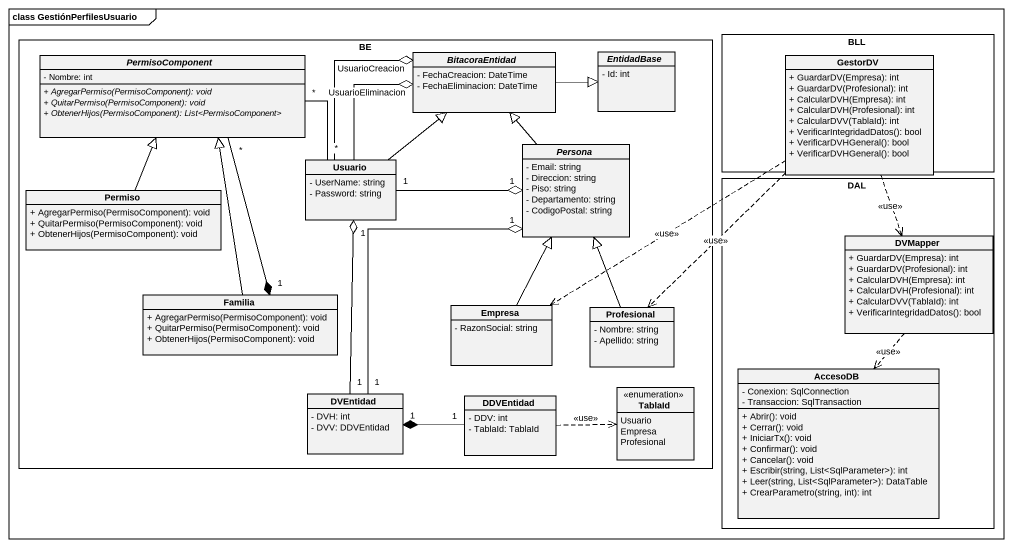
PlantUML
@startuml
mainframe class GestiónPerfilesUsuario
allowmixing
hide circle
hide empty members
skinparam classAttributeIconSize 0
rectangle BE {
  abstract class PermisoComponent {
    - Nombre: int
    {abstract} + AgregarPermiso(PermisoComponent): void
    {abstract} + QuitarPermiso(PermisoComponent): void
    {abstract} + ObtenerHijos(PermisoComponent): List<PermisoComponent>
  }
  abstract class BitacoraEntidad {
    - FechaCreacion: DateTime
    - FechaEliminacion: DateTime
  }
  abstract class EntidadBase {
    - Id: int
  }
  abstract class Persona {
    - Email: string
    - Direccion: string
    - Piso: string
    - Departamento: string
    - CodigoPostal: string
  }
  class Permiso {
    + AgregarPermiso(PermisoComponent): void
    + QuitarPermiso(PermisoComponent): void
    + ObtenerHijos(PermisoComponent): void
  }
  class Usuario {
    - UserName: string
    - Password: string
  }
  class Familia {
    + AgregarPermiso(PermisoComponent): void
    + QuitarPermiso(PermisoComponent): void
    + ObtenerHijos(PermisoComponent): void
  }
  class Empresa {
    - RazonSocial: string
  }
  class Profesional {
    - Nombre: string
    - Apellido: string
  }
  enum TablaId {
    Usuario
    Empresa
    Profesional
  }
  class DVEntidad {
    - DVH: int
    - DVV: DDVEntidad
  }
  class DDVEntidad {
    - DDV: int
    - TablaId: TablaId
  }
}
rectangle BLL
class GestorDV {
  + GuardarDV(Empresa): int
  + GuardarDV(Profesional): int
  + CalcularDVH(Empresa): int
  + CalcularDVH(Profesional): int
  + CalcularDVV(TablaId): int
  + VerificarIntegridadDatos(): bool
  + VerificarDVHGeneral(): bool
  + VerificarDVHGeneral(): bool
}
rectangle DAL {
  class DVMapper {
    + GuardarDV(Empresa): int
    + GuardarDV(Profesional): int
    + CalcularDVH(Empresa): int
    + CalcularDVH(Profesional): int
    + CalcularDVV(TablaId): int
    + VerificarIntegridadDatos(): bool
  }
  class AccesoDB {
    - Conexion: SqlConnection
    - Transaccion: SqlTransaction
    + Abrir(): void
    + Cerrar(): void
    + IniciarTx(): void
    + Confirmar(): void
    + Cancelar(): void
    + Escribir(string, List<SqlParameter>): int
    + Leer(string, List<SqlParameter>): DataTable
    + CrearParametro(string, int): int
  }
}
PermisoComponent "*" --* "1" Familia
BitacoraEntidad -right-|> EntidadBase
GestorDV ..> DVMapper : <<use>>
GestorDV ..> Empresa : <<use>>
GestorDV ..> Profesional : <<use>>
Persona -up-|> BitacoraEntidad
Permiso -up-|> PermisoComponent
Usuario "*" -left- "*" PermisoComponent
Usuario -up-o BitacoraEntidad : UsuarioCreacion
Usuario -up-o BitacoraEntidad : UsuarioEliminacion
Usuario -up-|> BitacoraEntidad
Usuario "1" -right-o "1" Persona
DVMapper ..> AccesoDB : <<use>>
Familia -up-|> PermisoComponent
Empresa -up-|> Persona
Profesional -up-|> Persona
DVEntidad "1" -up-o "1" Persona
DVEntidad "1" -up-o "1" Usuario
DDVEntidad .right.> TablaId : <<use>>
DDVEntidad "1" -left-* "1" DVEntidad
@enduml
